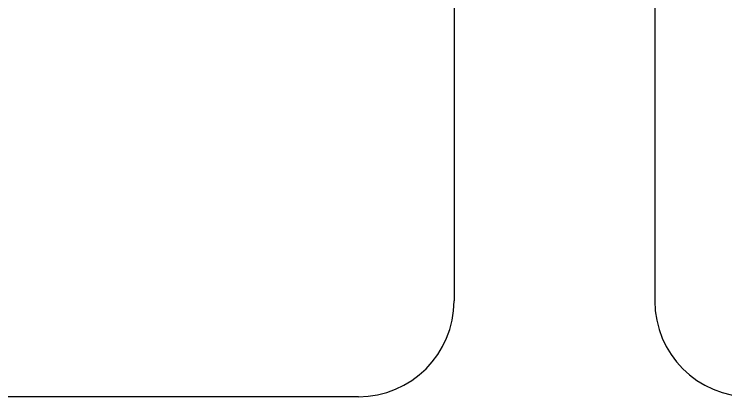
# Model space of a CAD drawing. Header units: millimetres. Extents: x -10 to 276, y -93 to 17.
# Drawn here: x 188.32 to 203.74, y -7.05 to 1.24 of the extents above; entities that cross this region are included whole.
import ezdxf

# ---------------------------------------------------------------- set-up
doc = ezdxf.new("R2010")
doc.units = ezdxf.units.MM
doc.layers.add('BLACK', color=7, linetype='CONTINUOUS')

msp = doc.modelspace()

# ---------------------------------------------------------------- linework, layer by layer
at = {"layer": 'BLACK', "linetype": 'Continuous'}
for p, q in [((197.85, 4.975), (197.85, -4.975)), ((202.2, 4.975), (202.2, -4.975)), ((195.775, -7.05), (185.225, -7.05))]:
    msp.add_line(p, q, dxfattribs=at)
at = {"layer": 'BLACK'}
for centre, start, end in [((195.775, -4.975), 270, 0), ((204.275, -4.975), 180, 270)]:
    msp.add_arc(centre, 2.075, start, end, dxfattribs=at)

doc.saveas('drawing.dxf')
